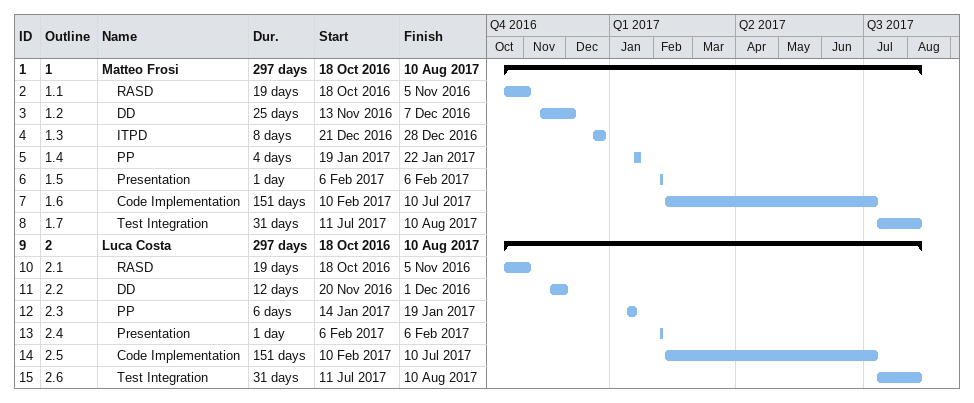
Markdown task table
| ID | WBS | Task | Duration | Start | Finish |
|---|---|---|---|---|---|
| 1 | 1 | **Matteo Frosi** | 297d | 2016-10-18 | 2017-08-10 |
| 2 | 1.1 | RASD | 19d | 2016-10-18 | 2016-11-05 |
| 3 | 1.2 | DD | 25d | 2016-11-13 | 2016-12-07 |
| 4 | 1.3 | ITPD | 8d | 2016-12-21 | 2016-12-28 |
| 5 | 1.4 | PP | 4d | 2017-01-19 | 2017-01-22 |
| 6 | 1.5 | Presentation | 1d | 2017-02-06 | 2017-02-06 |
| 7 | 1.6 | Code Implementation | 151d | 2017-02-10 | 2017-07-10 |
| 8 | 1.7 | Test Integration | 31d | 2017-07-11 | 2017-08-10 |
| 9 | 2 | **Luca Costa** | 297d | 2016-10-18 | 2017-08-10 |
| 10 | 2.1 | RASD | 19d | 2016-10-18 | 2016-11-05 |
| 11 | 2.2 | DD | 12d | 2016-11-20 | 2016-12-01 |
| 12 | 2.3 | PP | 6d | 2017-01-14 | 2017-01-19 |
| 13 | 2.4 | Presentation | 1d | 2017-02-06 | 2017-02-06 |
| 14 | 2.5 | Code Implementation | 151d | 2017-02-10 | 2017-07-10 |
| 15 | 2.6 | Test Integration | 31d | 2017-07-11 | 2017-08-10 |
